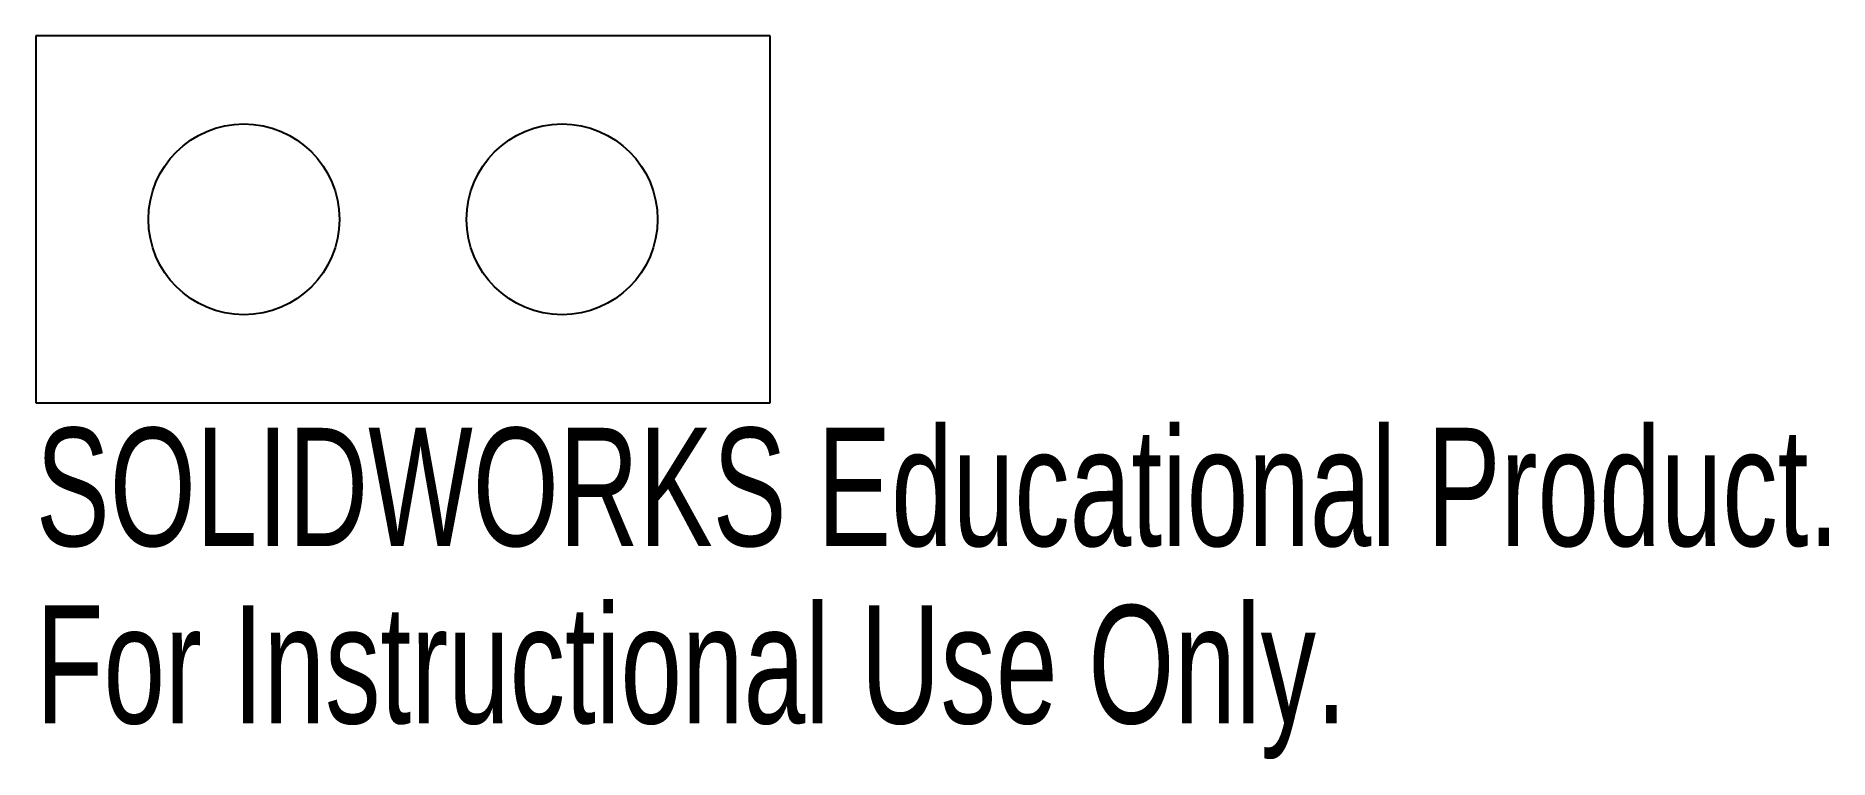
# Model space of a CAD drawing. Header units: millimetres. Extents: x -15 to 58.3, y -22.1 to 7.5.
import ezdxf

# ---------------------------------------------------------------- set-up
doc = ezdxf.new("R2010")
doc.units = ezdxf.units.MM
doc.styles.add('SLDTEXTSTYLE0', font='TXT', dxfattribs={"width": 0.7})

msp = doc.modelspace()

# ---------------------------------------------------------------- linework, layer by layer
at = {"color": 7, "linetype": 'Continuous', "lineweight": 25}
for p, q in [((-15, 7.5), (-15, -7.5)), ((15, 7.5), (-15, 7.5)), ((15, -7.5), (15, 7.5)), ((-15, -7.5), (15, -7.5))]:
    msp.add_line(p, q, dxfattribs=at)
for centre in [(-6.5, 0), (6.5, 0)]:
    msp.add_circle(centre, 3.9, dxfattribs=at)

# ---------------------------------------------------------------- texts
at = {"color": 7, "linetype": 'Continuous', "char_height": 4.83362, "attachment_point": 1, "style": 'SLDTEXTSTYLE0'}
for s, insert in [('SOLIDWORKS Educational Product.', (-15, -8.52)), ('For Instructional Use Only.', (-15, -15.77))]:
    msp.add_mtext(s, dxfattribs=dict(at, insert=insert))

doc.saveas('drawing.dxf')
